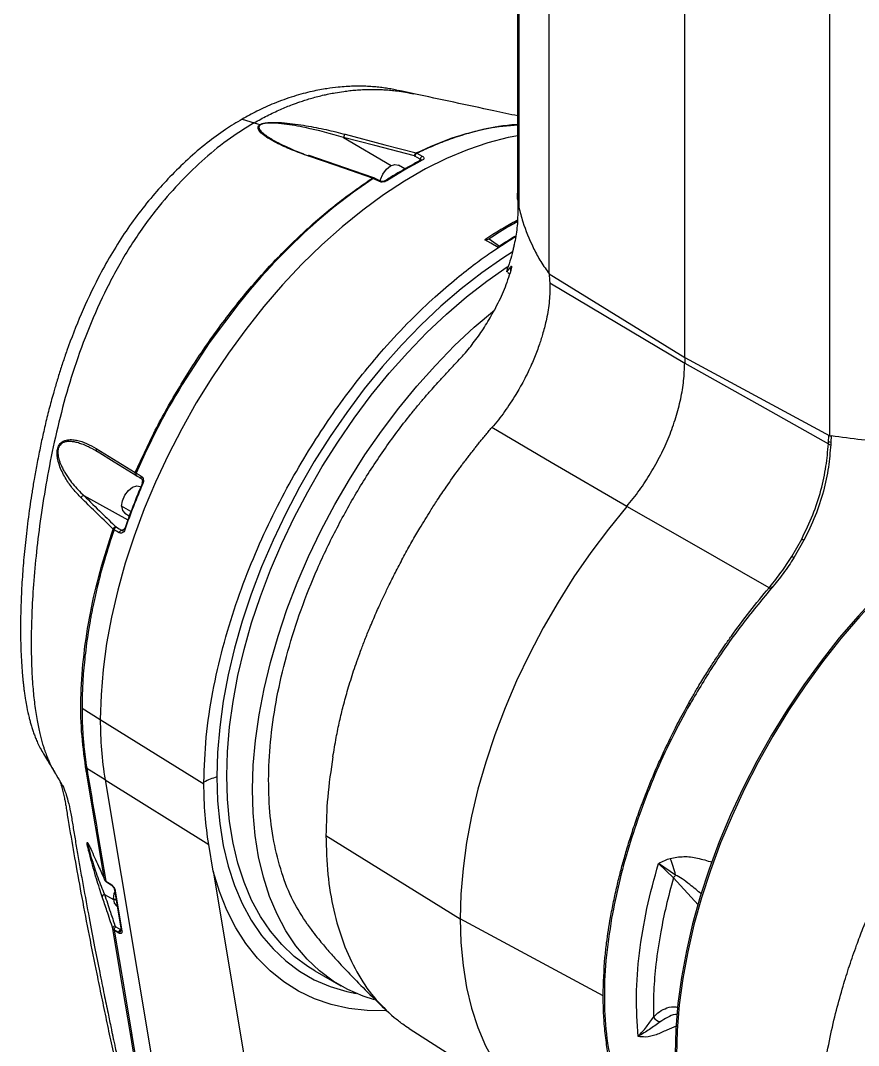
# Model space of a CAD drawing. Header units: millimetres. Extents: x -356 to 237, y 0 to 365.
# Drawn here: x -180.14 to -174.27, y 268.83 to 276.01 of the extents above; entities that cross this region are included whole.
import ezdxf

# ---------------------------------------------------------------- set-up
doc = ezdxf.new("R2010")
doc.units = ezdxf.units.MM

msp = doc.modelspace()

# ---------------------------------------------------------------- linework, layer by layer
at = {"color": 7, "linetype": 'Continuous', "lineweight": 25}
for p, q in [((-176.6558, 274.8072), (-176.6558, 277.8984)), ((-176.6492, 277.8605), (-176.6492, 274.71)), ((-176.4351, 274.2374), (-176.4351, 277.3877)), ((-175.4864, 273.6502), (-175.4864, 276.8006)), ((-174.4693, 273.1026), (-174.4693, 276.253)), ((-178.5867, 275.3198), (-178.5021, 275.2946)), ((-178.4603, 275.2821), (-178.4573, 275.2808)), ((-176.8113, 275.2668), (-176.6558, 275.281)), ((-177.876, 275.1923), (-177.5418, 274.9945)), ((-177.362, 275.0808), (-177.3676, 275.0831)), ((-177.4462, 274.9707), (-177.4923, 274.9974)), ((-177.3409, 275.0288), (-177.3386, 275.04)), ((-177.6637, 274.9091), (-177.6625, 274.9086)), ((-177.6187, 274.8859), (-177.6194, 274.8862)), ((-176.8559, 274.4822), (-176.7828, 274.4302)), ((-176.7828, 274.4302), (-176.7927, 274.4214)), ((-176.7053, 274.2608), (-176.7097, 274.2806)), ((-176.7255, 274.2472), (-176.7355, 274.2526)), ((-176.7262, 274.2461), (-176.7113, 274.2375)), ((-176.4419, 274.2458), (-176.4352, 274.2375)), ((-176.4352, 274.2374), (-175.4864, 273.6502)), ((-176.4351, 274.2375), (-176.4324, 274.1898)), ((-176.4324, 274.1898), (-176.4316, 274.1726)), ((-176.4316, 274.1726), (-175.4864, 273.612)), ((-175.4864, 273.6502), (-174.4692, 273.1026)), ((-175.4864, 273.6502), (-175.4864, 273.612)), ((-174.4596, 273.101), (-174.4627, 273.0567)), ((-174.4612, 273.1012), (-174.4596, 273.101)), ((-179.6034, 272.9915), (-179.64, 273.0126)), ((-179.6089, 273.0125), (-179.336, 272.8455)), ((-179.3295, 272.8415), (-179.336, 272.8455)), ((-179.6951, 272.6835), (-179.3876, 272.5136)), ((-179.3657, 272.5722), (-179.4312, 272.61)), ((-179.4088, 272.5605), (-179.3771, 272.5421)), ((-179.4909, 272.4495), (-179.4841, 272.4447)), ((-179.4315, 272.4412), (-179.4172, 272.445)), ((-174.7362, 272.2567), (-174.6665, 272.3795)), ((-174.6506, 272.3709), (-174.7213, 272.2478)), ((-179.7086, 271.196), (-179.5803, 271.1166)), ((-179.5803, 271.1153), (-178.8547, 270.6661)), ((-179.6755, 270.7753), (-179.5471, 270.6949)), ((-179.5503, 269.9944), (-179.6747, 270.7329)), ((-179.5469, 270.6933), (-178.821, 270.2391)), ((-179.5469, 270.6933), (-179.0681, 267.8344)), ((-177.9996, 270.3024), (-177.0593, 269.7203)), ((-178.7898, 270.0528), (-178.821, 270.2391)), ((-175.5658, 270.0058), (-175.6699, 270.1077)), ((-175.5499, 270.0265), (-175.6699, 270.1077)), ((-178.7898, 270.0528), (-178.3461, 267.4031)), ((-179.5537, 270.0019), (-179.5477, 269.9884)), ((-179.5409, 269.9843), (-179.5077, 269.9634)), ((-179.5372, 269.978), (-179.504, 269.9571)), ((-175.3912, 269.8172), (-175.5658, 270.0058)), ((-179.5515, 269.891), (-179.4881, 269.8553)), ((-179.4812, 269.9226), (-179.4339, 269.6397)), ((-179.476, 269.9154), (-179.4286, 269.6326)), ((-179.469, 269.8496), (-179.4882, 269.8607)), ((-179.4658, 269.8111), (-179.4622, 269.809)), ((-176.0575, 269.181), (-177.0593, 269.7203)), ((-179.4504, 269.6229), (-179.4832, 269.6429)), ((-179.4502, 269.6202), (-179.483, 269.6403)), ((-179.4726, 269.6643), (-179.4399, 269.6442)), ((-179.4399, 269.6442), (-179.4353, 269.6483)), ((-179.4399, 269.6442), (-179.4354, 269.6422)), ((-178.077, 269.3553), (-177.8961, 269.2508)), ((-177.4159, 268.9508), (-176.4645, 268.3459)), ((-179.2799, 268.3835), (-179.3696, 268.9174))]:
    msp.add_line(p, q, dxfattribs=at)
at = {"color": 7, "linetype": 'Continuous', "lineweight": 25, "flags": 128}
for points in [[(-177.3817, 275.4972), (-177.4668, 275.5154), (-177.4939, 275.5211)], [(-178.5021, 275.2946), (-178.4787, 275.2876), (-178.4603, 275.2821)], [(-176.6558, 275.2037), (-176.7226, 275.1907), (-176.8646, 275.154), (-177.0088, 275.105), (-177.1547, 275.0438), (-177.3016, 274.9706), (-177.4489, 274.8859), (-177.5958, 274.7901), (-177.7418, 274.6834), (-177.8862, 274.5665), (-178.0283, 274.4398), (-178.1675, 274.3039), (-178.3031, 274.1594), (-178.4346, 274.007), (-178.5614, 273.8473), (-178.6829, 273.6811), (-178.7986, 273.5091), (-178.9079, 273.332), (-179.0104, 273.1508), (-179.1056, 272.966), (-179.193, 272.7787), (-179.2723, 272.5897), (-179.3432, 272.3997), (-179.4052, 272.2097), (-179.4582, 272.0204), (-179.5019, 271.8328), (-179.5361, 271.6477), (-179.5606, 271.4658), (-179.5754, 271.2881), (-179.5803, 271.1153)], [(-177.8646, 275.2137), (-177.5863, 275.1406), (-177.3676, 275.0831)], [(-177.379, 275.0616), (-177.6573, 275.1348), (-177.876, 275.1923)], [(-177.674, 274.9073), (-177.9274, 274.9944), (-178.1265, 275.0628)], [(-177.6637, 274.9091), (-177.8684, 274.9794), (-178.1162, 275.0645)], [(-177.3386, 275.04), (-177.3596, 275.0514), (-177.3762, 275.0605)], [(-177.362, 275.0808), (-177.341, 275.0693), (-177.3244, 275.0603)], [(-177.62, 274.8859), (-177.6172, 274.8966), (-177.6006, 274.9349), (-177.5758, 274.9684), (-177.5465, 274.992), (-177.5172, 275.0022), (-177.4923, 274.9974)], [(-177.6686, 274.9049), (-177.8073, 274.8085), (-177.9433, 274.7037), (-177.9729, 274.6796), (-178.0028, 274.6547), (-178.033, 274.6291), (-178.0636, 274.6026), (-178.0945, 274.5754), (-178.1256, 274.5473), (-178.1571, 274.5184), (-178.2561, 274.4235), (-178.3272, 274.3516), (-178.3713, 274.3053), (-178.3835, 274.2923), (-178.3871, 274.2884), (-178.3885, 274.2869), (-178.3889, 274.2865), (-178.389, 274.2863), (-178.3891, 274.2863), (-178.3891, 274.2862), (-178.3891, 274.2862), (-178.3891, 274.2862), (-178.3891, 274.2862), (-178.3891, 274.2862), (-178.4565, 274.212), (-178.5304, 274.1266), (-178.6104, 274.0295), (-178.817, 273.7531), (-179.0063, 273.4625), (-179.0289, 273.4252), (-179.0511, 273.3876), (-179.073, 273.3499), (-179.0946, 273.3121), (-179.116, 273.2739), (-179.1371, 273.2354), (-179.1579, 273.1968), (-179.1783, 273.1579), (-179.1799, 273.1549), (-179.1913, 273.1327), (-179.222, 273.0719), (-179.2688, 272.9751), (-179.3295, 272.8415)], [(-177.6293, 274.8843), (-177.6513, 274.8958), (-177.6686, 274.9049)], [(-177.6194, 274.8862), (-177.6371, 274.8956), (-177.6586, 274.9069)], [(-176.7927, 274.4214), (-176.8449, 274.4516), (-176.8859, 274.4754)], [(-176.694, 274.3885), (-176.7606, 274.3461), (-176.9066, 274.2444), (-177.0512, 274.1321), (-177.1938, 274.0097), (-177.3338, 273.8776), (-177.4703, 273.7366), (-177.6029, 273.5873), (-177.7308, 273.4304), (-177.8536, 273.2665), (-177.9705, 273.0966), (-178.0811, 272.9213), (-178.1849, 272.7416), (-178.2814, 272.5581), (-178.3701, 272.3719), (-178.4506, 272.1836), (-178.5225, 271.9944), (-178.5856, 271.8049), (-178.6394, 271.6161), (-178.6838, 271.4289), (-178.7186, 271.2442), (-178.7435, 271.0628), (-178.7585, 270.8855), (-178.7636, 270.7132)], [(-178.077, 269.3553), (-178.1272, 269.3863), (-178.2218, 269.457), (-178.3088, 269.5392), (-178.3878, 269.6327), (-178.4584, 269.7369), (-178.5202, 269.8513), (-178.5731, 269.9755), (-178.6166, 270.1089), (-178.6507, 270.2507), (-178.6752, 270.4005), (-178.6899, 270.5574), (-178.6948, 270.7207), (-178.6899, 270.8897), (-178.6752, 271.0636), (-178.6507, 271.2416), (-178.6166, 271.4229), (-178.5731, 271.6065), (-178.5202, 271.7917), (-178.4584, 271.9775), (-178.3878, 272.1632), (-178.3088, 272.3478), (-178.2218, 272.5306), (-178.1272, 272.7105), (-178.0254, 272.8869), (-177.9169, 273.0588), (-177.8021, 273.2255), (-177.6817, 273.3862), (-177.5562, 273.5402), (-177.4262, 273.6866), (-177.2922, 273.825), (-177.155, 273.9545), (-177.0151, 274.0746), (-176.8732, 274.1848), (-176.7299, 274.2845), (-176.7271, 274.2864)], [(-177.66, 269.1522), (-177.7386, 269.1773), (-177.8472, 269.2244), (-177.949, 269.2836), (-178.0437, 269.3549), (-178.1306, 269.4377), (-178.2095, 269.5317), (-178.2799, 269.6366), (-178.3416, 269.7517), (-178.3942, 269.8766), (-178.4374, 270.0106), (-178.4711, 270.1532), (-178.4952, 270.3036), (-178.5095, 270.4613), (-178.5139, 270.6253), (-178.5084, 270.795), (-178.4931, 270.9696), (-178.4679, 271.1482), (-178.4332, 271.3301), (-178.3889, 271.5143), (-178.3353, 271.7), (-178.2727, 271.8863), (-178.2014, 272.0723), (-178.1216, 272.2573), (-178.0338, 272.4403), (-177.9383, 272.6204), (-177.8357, 272.7968), (-177.7264, 272.9688), (-177.6108, 273.1354), (-177.4897, 273.2959), (-177.3634, 273.4495), (-177.2327, 273.5956), (-177.0981, 273.7335), (-176.9602, 273.8624), (-176.8198, 273.9819)], [(-175.4864, 273.612), (-174.9226, 273.2951), (-174.4796, 273.046)], [(-175.8926, 272.607), (-176.4219, 272.9164), (-176.8377, 273.1594)], [(-179.3308, 272.8239), (-179.484, 272.9181), (-179.6034, 272.9915)], [(-179.3295, 272.8415), (-179.3307, 272.8384), (-179.3315, 272.8353), (-179.3319, 272.8324), (-179.3318, 272.8296), (-179.3313, 272.8271), (-179.3305, 272.8249), (-179.3292, 272.8232), (-179.3276, 272.8219)], [(-179.3295, 272.8415), (-179.3092, 272.8292), (-179.2932, 272.8195)], [(-179.2913, 272.7999), (-179.293, 272.8012), (-179.2942, 272.8029), (-179.2951, 272.8051), (-179.2956, 272.8076), (-179.2956, 272.8104), (-179.2952, 272.8133), (-179.2944, 272.8164), (-179.2932, 272.8195)], [(-179.4312, 272.61), (-179.4254, 272.6472), (-179.4088, 272.6855), (-179.384, 272.719), (-179.3547, 272.7426), (-179.3254, 272.7528), (-179.3005, 272.748)], [(-179.4312, 272.61), (-179.4254, 272.5796), (-179.4088, 272.5605), (-179.4088, 272.5605)], [(-175.8926, 272.607), (-176.0212, 272.4494), (-176.1445, 272.2849), (-176.2621, 272.1143), (-176.3733, 271.9383), (-176.4776, 271.7578), (-176.5746, 271.5735), (-176.6638, 271.3864), (-176.7447, 271.1974), (-176.817, 271.0073), (-176.8804, 270.817), (-176.9345, 270.6273), (-176.9791, 270.4393), (-177.0141, 270.2537), (-177.0392, 270.0714), (-177.0543, 269.8934), (-177.0593, 269.7203)], [(-174.8951, 272.038), (-175.4537, 272.3566), (-175.8926, 272.607)], [(-173.4124, 272.5763), (-173.5603, 272.4788), (-173.7071, 272.3706), (-173.8523, 272.2521), (-173.9952, 272.1238), (-174.135, 271.9863), (-174.2713, 271.8403), (-174.4035, 271.6864), (-174.5308, 271.5252), (-174.6528, 271.3575), (-174.7689, 271.1841), (-174.8787, 271.0056), (-174.9815, 270.8229), (-175.077, 270.6369), (-175.1648, 270.4482), (-175.2443, 270.2578), (-175.3154, 270.0666), (-175.3777, 269.8753), (-175.4308, 269.6848), (-175.4746, 269.4959), (-175.5089, 269.3096), (-175.5335, 269.1265), (-175.5483, 268.9477), (-175.5532, 268.7737)], [(-173.3995, 272.5732), (-173.5476, 272.4755), (-173.6947, 272.3671), (-173.8401, 272.2484), (-173.9832, 272.1199), (-174.1233, 271.9822), (-174.2599, 271.8359), (-174.3922, 271.6817), (-174.5198, 271.5203), (-174.642, 271.3523), (-174.7583, 271.1786), (-174.8683, 270.9998), (-174.9713, 270.8168), (-175.0669, 270.6304), (-175.1548, 270.4415), (-175.2346, 270.2508), (-175.3058, 270.0592), (-175.3681, 269.8675), (-175.4213, 269.6767), (-175.4652, 269.4875), (-175.4996, 269.3009), (-175.5242, 269.1175), (-175.539, 268.9383), (-175.544, 268.7641)], [(-179.4478, 272.4236), (-179.4681, 272.4354), (-179.4841, 272.4447)], [(-179.4678, 272.4622), (-179.4474, 272.4505), (-179.4315, 272.4412)], [(-179.4142, 272.4507), (-179.4143, 272.45), (-179.4139, 272.4488), (-179.4127, 272.4475), (-179.4109, 272.446), (-179.4086, 272.4445)], [(-179.4096, 272.4521), (-179.4117, 272.452), (-179.4133, 272.4516), (-179.4141, 272.4509), (-179.4142, 272.4507)], [(-178.7636, 270.7132), (-178.7585, 270.5467), (-178.7435, 270.3867), (-178.7186, 270.2341), (-178.6838, 270.0895), (-178.6394, 269.9535), (-178.5856, 269.8269), (-178.5225, 269.7103), (-178.4506, 269.604), (-178.3701, 269.5088), (-178.2814, 269.4249), (-178.1849, 269.3529), (-178.0811, 269.2929), (-177.9705, 269.2454), (-177.8536, 269.2105), (-177.7883, 269.197)], [(-177.5794, 269.0755), (-177.71, 269.0772), (-177.8391, 269.0917), (-177.9626, 269.1193), (-178.0802, 269.1596), (-178.1912, 269.2127), (-178.2951, 269.2782), (-178.3915, 269.3558), (-178.4799, 269.4451), (-178.56, 269.5459), (-178.6313, 269.6576), (-178.6936, 269.7796), (-178.7465, 269.9116), (-178.7898, 270.0528)], [(-179.4882, 269.8607), (-179.4824, 269.8979), (-179.4789, 269.9085)], [(-179.4882, 269.8607), (-179.4824, 269.8302), (-179.4658, 269.8111), (-179.4658, 269.8111)], [(-177.0593, 269.7203), (-177.0543, 269.5532), (-177.0392, 269.3926), (-177.0142, 269.2395), (-176.9793, 269.0943), (-176.9347, 268.9579), (-176.8807, 268.8308), (-176.8174, 268.7137), (-176.7452, 268.6071), (-176.6644, 268.5115), (-176.5754, 268.4273), (-176.4786, 268.355), (-176.3891, 268.3024)], [(-179.3696, 268.9174), (-179.4386, 269.3287), (-179.4928, 269.652)], [(-179.483, 269.6403), (-179.414, 269.2287), (-179.3597, 268.9053)], [(-179.3597, 268.9053), (-179.3094, 268.6059), (-179.2698, 268.3707)]]:
    msp.add_lwpolyline(points, dxfattribs=at)
at = {"color": 7, "linetype": 'Continuous', "lineweight": 25}
for centre, radius, start, end in [((-176.8174, 275.243), 0.0246, 60.97542, 75.52593), ((-177.8509, 275.1928), 0.025, 123.17975, 181.18131), ((-178.1195, 275.0529), 0.0121, 73.91599, 125.08046), ((-177.354, 275.0621), 0.025, 122.93233, 181.21854), ((-177.3475, 275.0556), 0.0291, 119.87983, 170.36196), ((-177.3099, 275.0351), 0.0291, 119.89901, 170.35614), ((-175.987, 272.4263), 2.9287, 117.19149, 122.8042), ((-177.3307, 275.023), 0.0099, 57.38409, 113.41274), ((-177.667, 274.8974), 0.0121, 73.99625, 125.31496), ((-177.6617, 274.8964), 0.0109, 73.52398, 128.91156), ((-177.6225, 274.8758), 0.0109, 73.51554, 128.92515), ((-177.579, 274.8806), 0.00907, 54.55484, 117.22414), ((-175.1974, 271.9288), 3.0555, 118.55847, 123.54629), ((-175.0364, 271.7744), 3.1767, 120.96545, 123.56458), ((-175.0499, 271.7989), 3.1507, 120.9557, 123.36748), ((-174.4539, 273.0909), 0.0517, 240.25043, 259.13854), ((-174.4526, 273.1072), 0.0515, 239.54128, 258.68693), ((-179.5936, 273.0053), 0.0169, 154.87356, 234.61136), ((-179.3208, 272.8377), 0.017, 152.62186, 234.07739), ((-174.691, 270.7949), 5.0011, 156.69951, 160.64808), ((-174.6595, 270.7765), 5.0335, 156.69968, 160.64787), ((-179.2791, 272.7774), 0.0104, 205.40783, 250.89143), ((-179.6929, 272.6603), 0.0234, 95.21512, 160.77632), ((-179.4689, 272.4414), 0.0234, 95.48355, 159.79973), ((-179.4587, 272.4374), 0.0265, 110.1597, 164.06901), ((-179.4223, 272.4164), 0.0265, 110.15185, 164.0657), ((-174.3999, 272.8527), 0.5432, 240.59735, 242.50863), ((-175.0744, 271.6746), 0.6732, 58.36318, 59.83957), ((-174.9585, 271.9333), 0.1223, 51.79677, 58.79469), ((-174.9506, 271.9396), 0.123, 52.65114, 59.66115), ((-174.1756, 273.4664), 2.5785, 240.16928, 240.40409), ((-177.021, 271.1057), 2.5593, 179.78587, 189.27415), ((-179.6624, 270.7967), 0.0251, 214.60151, 238.42349), ((-179.6545, 270.7469), 0.0246, 214.88684, 239.06175), ((-178.6345, 270.2614), 0.4699, 105.94766, 117.9554), ((-179.6332, 270.2137), 0.0148, 195.74416, 217.99463), ((-176.3643, 269.8285), 0.8381, 13.67099, 22.06045), ((-179.5358, 269.9973), 0.0148, 191.48389, 216.8397), ((-179.5325, 269.985), 0.00848, 185.34566, 236.06771), ((-179.499, 269.9643), 0.00871, 186.03531, 235.56027), ((-175.4363, 269.923), 0.1537, 137.65066, 147.39425), ((-179.5479, 269.8726), 0.0188, 100.97328, 179.59509), ((-179.4709, 269.9247), 0.0106, 191.05699, 240.94336), ((-179.4741, 269.6518), 0.0187, 100.555, 179.52614), ((-175.976, 269.7826), 0.0623, 241.01366, 249.33429), ((-179.4537, 269.6416), 0.0296, 129.89059, 177.32294), ((-179.4675, 269.643), 0.0157, 180.1585, 189.98194), ((-179.4209, 269.6215), 0.0296, 129.8943, 177.33433), ((-179.4345, 269.6229), 0.0159, 180.19368, 189.89707), ((-179.4195, 269.6251), 0.0233, 133.00966, 202.30039), ((-179.4235, 269.6418), 0.0105, 191.2182, 241.00592), ((-175.6299, 269.0884), 0.0947, 216.82454, 252.42768), ((-179.3486, 268.9246), 0.0222, 198.75701, 240.00545)]:
    msp.add_arc(centre, radius, start, end, dxfattribs=at)
for points, knots in [([(-177.4944, 275.5189), (-177.5078, 275.5226), (-177.5345, 275.53), (-177.5761, 275.5361), (-177.6185, 275.542), (-177.6629, 275.5463), (-177.7091, 275.5494), (-177.7572, 275.5508), (-177.8072, 275.5504), (-177.8596, 275.548), (-177.9219, 275.5427), (-177.9832, 275.5348), (-178.0444, 275.5244), (-178.0994, 275.5132), (-178.1605, 275.4983), (-178.2499, 275.4727), (-178.3592, 275.4332), (-178.4797, 275.3791), (-178.5525, 275.3388), (-178.5867, 275.3198)], [0, 0, 0, 0, 0.036712, 0.072987, 0.110694, 0.149877, 0.190589, 0.232895, 0.276875, 0.322622, 0.371358, 0.441993, 0.485673, 0.535067, 0.590333, 0.651672, 0.780404, 0.89677, 1, 1, 1, 1]), ([(-178.5021, 275.2946), (-178.4719, 275.3114), (-178.4121, 275.3447), (-178.3226, 275.3867), (-178.2536, 275.415), (-178.2047, 275.433), (-178.1724, 275.4442), (-178.1368, 275.4557), (-178.0981, 275.4673), (-178.0561, 275.4786), (-178.0163, 275.4882), (-177.9754, 275.4971), (-177.9299, 275.5058), (-177.8811, 275.5134), (-177.8329, 275.5195), (-177.7893, 275.5237), (-177.7473, 275.5266), (-177.7021, 275.5283), (-177.6612, 275.5285), (-177.6205, 275.5274), (-177.5841, 275.5256), (-177.5438, 275.5224), (-177.476, 275.5152), (-177.4223, 275.5045), (-177.3832, 275.4967)], [0, 0, 0, 0, 0.089188, 0.176571, 0.254744, 0.281464, 0.310901, 0.343018, 0.377777, 0.415142, 0.455081, 0.483339, 0.523185, 0.574462, 0.610699, 0.648395, 0.687482, 0.719326, 0.764956, 0.792898, 0.824244, 0.858998, 0.897176, 1, 1, 1, 1]), ([(-176.6558, 275.342), (-176.7118, 275.354), (-176.9542, 275.4059), (-177.1966, 275.4576), (-177.383, 275.4975)], [0, 0, 0, 0, 0.231045, 1, 1, 1, 1]), ([(-178.5867, 275.3198), (-178.6263, 275.2959), (-178.7108, 275.2447), (-178.8384, 275.1507), (-178.9682, 275.04), (-179.0898, 274.9204), (-179.2042, 274.7947), (-179.3118, 274.6627), (-179.4144, 274.5183), (-179.5088, 274.367), (-179.6118, 274.18), (-179.7163, 273.9581), (-179.7891, 273.7713), (-179.8293, 273.6563), (-179.8442, 273.6124), (-179.8585, 273.5686), (-179.8724, 273.5248), (-179.8858, 273.4811), (-179.8981, 273.4394), (-179.9113, 273.3935), (-179.9303, 273.3245), (-179.9543, 273.2311), (-179.9799, 273.1223), (-180.0035, 273.0127), (-180.0247, 272.9054), (-180.0434, 272.8017), (-180.0586, 272.7094), (-180.0767, 272.5906), (-180.0959, 272.4452), (-180.114, 272.2753), (-180.1273, 272.1134), (-180.1359, 271.9566), (-180.1399, 271.8016), (-180.1391, 271.6739), (-180.1357, 271.5721), (-180.1316, 271.497), (-180.1273, 271.4403), (-180.1236, 271.401), (-180.121, 271.3756), (-180.118, 271.3479), (-180.1143, 271.3181), (-180.11, 271.2863), (-180.1039, 271.247), (-180.0945, 271.1947), (-180.0836, 271.1447), (-180.0728, 271.103), (-180.0648, 271.0748), (-180.0556, 271.0455), (-180.0452, 271.0152), (-180.0334, 270.9843), (-180.0189, 270.9504), (-180.0012, 270.9136), (-179.986, 270.8883), (-179.9783, 270.8753)], [0, 0, 0, 0, 0.027974, 0.059739, 0.095758, 0.131105, 0.162828, 0.198568, 0.234054, 0.269925, 0.306409, 0.363162, 0.418182, 0.427563, 0.436901, 0.4462, 0.45546, 0.464681, 0.473866, 0.48179, 0.493555, 0.517149, 0.540128, 0.56116, 0.585003, 0.606296, 0.624873, 0.641609, 0.679021, 0.713596, 0.744953, 0.777254, 0.808607, 0.838723, 0.854509, 0.87022, 0.884247, 0.888919, 0.894081, 0.899707, 0.90577, 0.91224, 0.919088, 0.929849, 0.944406, 0.950001, 0.955919, 0.96213, 0.968599, 0.975289, 0.982159, 0.990867, 1, 1, 1, 1]), ([(-178.5021, 275.2946), (-178.5666, 275.2543), (-178.6957, 275.1739), (-178.872, 275.027), (-179.0364, 274.8651), (-179.2055, 274.6707), (-179.3694, 274.4396), (-179.5204, 274.1724), (-179.6476, 273.8967), (-179.7524, 273.617), (-179.8372, 273.3377), (-179.9038, 273.0623), (-179.9569, 272.795), (-179.9979, 272.5385), (-180.0282, 272.2949), (-180.0491, 272.067), (-180.0613, 271.8572), (-180.0654, 271.6669), (-180.0628, 271.4981), (-180.0546, 271.3521), (-180.0419, 271.2248), (-180.0255, 271.1153), (-180.0063, 271.0225), (-179.9897, 270.9598), (-179.9775, 270.9205), (-179.9703, 270.8989), (-179.9634, 270.8796), (-179.957, 270.8626), (-179.951, 270.8475), (-179.9395, 270.8201), (-179.9245, 270.7868), (-179.9081, 270.7597), (-179.9019, 270.7494)], [0, 0, 0, 0, 0.045032, 0.090091, 0.135687, 0.181783, 0.242682, 0.303325, 0.363573, 0.422545, 0.48027, 0.536584, 0.590492, 0.641809, 0.690608, 0.735994, 0.777497, 0.815234, 0.848801, 0.877587, 0.901938, 0.924642, 0.943198, 0.958127, 0.963091, 0.967579, 0.971616, 0.975219, 0.978409, 0.981204, 0.992848, 1, 1, 1, 1]), ([(-178.1265, 275.0628), (-178.165, 275.0766), (-178.2399, 275.1036), (-178.3292, 275.1439), (-178.3944, 275.1794), (-178.4364, 275.2077), (-178.4661, 275.2334), (-178.4771, 275.2584), (-178.473, 275.271), (-178.4671, 275.2777), (-178.4627, 275.2805), (-178.4603, 275.2821)], [0, 0, 0, 0, 0.280608, 0.546375, 0.671889, 0.789569, 0.894044, 0.939561, 0.964545, 0.9804, 1, 1, 1, 1]), ([(-178.4573, 275.2808), (-178.4589, 275.2797), (-178.4621, 275.2777), (-178.4669, 275.2726), (-178.4697, 275.2654), (-178.4687, 275.2571), (-178.4654, 275.2493), (-178.4558, 275.235), (-178.4359, 275.2168), (-178.4062, 275.1956), (-178.379, 275.1788), (-178.3616, 275.1694), (-178.3558, 275.1664)], [0, 0, 0, 0, 0.033903, 0.063977, 0.118704, 0.158348, 0.205196, 0.261869, 0.453669, 0.661426, 0.887435, 1, 1, 1, 1]), ([(-178.4603, 275.2821), (-178.4573, 275.2836), (-178.4509, 275.2868), (-178.4367, 275.2911), (-178.4108, 275.2958), (-178.3605, 275.2984), (-178.2669, 275.2934), (-178.1416, 275.2755), (-177.9998, 275.2476), (-177.909, 275.2249), (-177.8646, 275.2137)], [0, 0, 0, 0, 0.016824, 0.035189, 0.073187, 0.147021, 0.284173, 0.536623, 0.77323, 1, 1, 1, 1]), ([(-177.876, 275.1923), (-177.965, 275.2167), (-178.1021, 275.2544), (-178.2687, 275.2839), (-178.3626, 275.2928), (-178.4137, 275.2923), (-178.44, 275.2875), (-178.4508, 275.2841), (-178.4552, 275.2818), (-178.4573, 275.2808)], [0, 0, 0, 0, 0.466423, 0.717975, 0.853677, 0.942687, 0.975088, 0.988428, 1, 1, 1, 1]), ([(-177.3676, 275.0831), (-177.2749, 275.1249), (-177.0958, 275.2056), (-176.9039, 275.2469), (-176.8113, 275.2668)], [0, 0, 0, 0, 0.517756, 1, 1, 1, 1]), ([(-176.6558, 275.2812), (-176.6645, 275.2809), (-176.7148, 275.2793), (-176.7644, 275.2712), (-176.8055, 275.2645)], [0, 0, 0, 0, 0.173474, 1, 1, 1, 1]), ([(-176.8055, 275.2645), (-176.8369, 275.2587), (-176.9075, 275.2457), (-177.021, 275.2156), (-177.1416, 275.1756), (-177.2572, 275.1299), (-177.3285, 275.0965), (-177.362, 275.0808)], [0, 0, 0, 0, 0.163035, 0.366267, 0.598517, 0.811147, 1, 1, 1, 1]), ([(-178.3558, 275.1664), (-178.3476, 275.1618), (-178.3238, 275.1487), (-178.2799, 275.1276), (-178.2277, 275.1044), (-178.1747, 275.0826), (-178.1411, 275.07), (-178.1242, 275.0636)], [0, 0, 0, 0, 0.110839, 0.321272, 0.576132, 0.786376, 1, 1, 1, 1]), ([(-177.379, 275.0616), (-177.3785, 275.0614), (-177.3775, 275.0611), (-177.3766, 275.0607), (-177.3762, 275.0605)], [0, 0, 0, 0, 0.550417, 1, 1, 1, 1]), ([(-177.3244, 275.0603), (-177.3228, 275.0593), (-177.3197, 275.0574), (-177.3151, 275.0529), (-177.3121, 275.0455), (-177.3166, 275.0365), (-177.3222, 275.0332), (-177.3253, 275.0313)], [0, 0, 0, 0, 0.150321, 0.282823, 0.499113, 0.718129, 1, 1, 1, 1]), ([(-177.3346, 275.0321), (-177.3591, 275.0192), (-177.4314, 274.9814), (-177.5138, 274.9327), (-177.5712, 274.8962), (-177.5831, 274.8887)], [0, 0, 0, 0, 0.289414, 0.852614, 1, 1, 1, 1]), ([(-177.3332, 275.0319), (-177.3332, 275.0327), (-177.3332, 275.0343), (-177.3343, 275.0366), (-177.3362, 275.0386), (-177.3378, 275.0395), (-177.3386, 275.04)], [0, 0, 0, 0, 0.235816, 0.470658, 0.722279, 1, 1, 1, 1]), ([(-177.6586, 274.9069), (-177.6593, 274.9073), (-177.661, 274.9081), (-177.6627, 274.9087), (-177.6637, 274.9091)], [0, 0, 0, 0, 0.453753, 1, 1, 1, 1]), ([(-179.336, 272.8455), (-179.2872, 272.9512), (-179.1896, 273.1628), (-179.0162, 273.4658), (-178.8266, 273.7574), (-178.6205, 274.0331), (-178.4, 274.2894), (-178.167, 274.5219), (-177.9274, 274.7304), (-177.7571, 274.8493), (-177.674, 274.9073)], [0, 0, 0, 0, 0.130055, 0.260619, 0.390028, 0.518843, 0.645337, 0.767855, 0.886727, 1, 1, 1, 1]), ([(-177.6686, 274.9049), (-177.6696, 274.9055), (-177.6714, 274.9064), (-177.6733, 274.907), (-177.674, 274.9073)], [0, 0, 0, 0, 0.576845, 1, 1, 1, 1]), ([(-177.5737, 274.888), (-177.5784, 274.8856), (-177.5883, 274.8806), (-177.6037, 274.8788), (-177.6179, 274.8796), (-177.6256, 274.8828), (-177.6293, 274.8843)], [0, 0, 0, 0, 0.272213, 0.568121, 0.795577, 1, 1, 1, 1]), ([(-177.5831, 274.8887), (-177.5858, 274.8872), (-177.5915, 274.8843), (-177.5996, 274.8829), (-177.6061, 274.8828), (-177.6108, 274.8833), (-177.615, 274.8843), (-177.6175, 274.8854), (-177.6187, 274.8859)], [0, 0, 0, 0, 0.24991, 0.518551, 0.651412, 0.778278, 0.895397, 1, 1, 1, 1]), ([(-176.6561, 274.7542), (-176.6566, 274.7572), (-176.6595, 274.7747), (-176.6575, 274.7925), (-176.6558, 274.8072)], [0, 0, 0, 0, 0.174151, 1, 1, 1, 1]), ([(-176.6558, 274.8072), (-176.657, 274.7901), (-176.6595, 274.7556), (-176.6444, 274.6865), (-176.6142, 274.573), (-176.5631, 274.4488), (-176.5024, 274.3303), (-176.4624, 274.2745), (-176.442, 274.246)], [0, 0, 0, 0, 0.0840481, 0.1693057, 0.3456319, 0.6627426, 0.8276796, 1, 1, 1, 1]), ([(-176.6561, 274.7542), (-176.6561, 274.7469), (-176.656, 274.7018), (-176.6549, 274.6165), (-176.6669, 274.5003), (-176.6852, 274.424), (-176.6942, 274.3867)], [0, 0, 0, 0, 0.0586602, 0.3653238, 0.6898615, 1, 1, 1, 1]), ([(-176.6591, 274.5996), (-176.6757, 274.5907), (-176.7433, 274.555), (-176.8075, 274.5135), (-176.8559, 274.4822)], [0, 0, 0, 0, 0.246709, 1, 1, 1, 1]), ([(-178.8547, 270.6764), (-178.8511, 270.7819), (-178.8439, 270.9938), (-178.7957, 271.309), (-178.7254, 271.6191), (-178.634, 271.9195), (-178.5265, 272.2068), (-178.4063, 272.4783), (-178.2772, 272.7319), (-178.1422, 272.9665), (-178.0045, 273.1813), (-177.8664, 273.3762), (-177.7303, 273.5515), (-177.5792, 273.7301), (-177.4161, 273.9047), (-177.2446, 274.0688), (-177.0922, 274.2001), (-176.9612, 274.3028), (-176.8528, 274.3807), (-176.7735, 274.4337), (-176.7195, 274.4679), (-176.6897, 274.4864), (-176.6743, 274.4956), (-176.6699, 274.4982)], [0, 0, 0, 0, 0.069217, 0.13913, 0.208924, 0.277824, 0.345126, 0.410226, 0.472621, 0.531916, 0.587815, 0.640114, 0.688691, 0.733492, 0.793625, 0.845462, 0.889323, 0.9256, 0.954695, 0.97698, 0.988213, 0.996636, 1, 1, 1, 1]), ([(-176.8859, 274.4754), (-176.8806, 274.4759), (-176.8703, 274.4768), (-176.8607, 274.4804), (-176.8559, 274.4822)], [0, 0, 0, 0, 0.508045, 1, 1, 1, 1]), ([(-176.6826, 274.4396), (-176.6851, 274.4258), (-176.6965, 274.3619), (-176.7184, 274.3006), (-176.7356, 274.2526)], [0, 0, 0, 0, 0.217034, 1, 1, 1, 1]), ([(-176.7355, 274.2526), (-176.7323, 274.2552), (-176.7224, 274.2633), (-176.7148, 274.2737), (-176.7097, 274.2806)], [0, 0, 0, 0, 0.32606, 1, 1, 1, 1]), ([(-176.7097, 274.2806), (-176.708, 274.2832), (-176.7058, 274.2865), (-176.7017, 274.2911), (-176.7002, 274.2901), (-176.6999, 274.289), (-176.6998, 274.2876), (-176.6998, 274.285), (-176.7002, 274.2808), (-176.7013, 274.2737), (-176.704, 274.2608), (-176.7072, 274.2501), (-176.7093, 274.2431)], [0, 0, 0, 0, 0.164643, 0.214457, 0.225516, 0.241457, 0.26474, 0.296152, 0.366748, 0.464821, 0.645888, 1, 1, 1, 1]), ([(-176.7093, 274.2431), (-176.7245, 274.1988), (-176.7555, 274.1092), (-176.7982, 274.0246), (-176.8198, 273.9819)], [0, 0, 0, 0, 0.494343, 1, 1, 1, 1]), ([(-176.442, 274.246), (-176.442, 274.2459), (-176.442, 274.2459), (-176.4419, 274.2458), (-176.4419, 274.2458)], [0, 0, 0, 0, 0.566287, 1, 1, 1, 1]), ([(-176.4316, 274.1726), (-176.4311, 274.1518), (-176.4302, 274.11), (-176.4341, 274.0467), (-176.4422, 273.9826), (-176.4565, 273.9073), (-176.4768, 273.8271), (-176.5048, 273.7382), (-176.532, 273.6652), (-176.5593, 273.6008), (-176.5842, 273.5468), (-176.6124, 273.4913), (-176.6411, 273.4392), (-176.6724, 273.3861), (-176.7075, 273.3311), (-176.7482, 273.2715), (-176.7909, 273.2136), (-176.8221, 273.1775), (-176.8377, 273.1594)], [0, 0, 0, 0, 0.05586, 0.112641, 0.170502, 0.22978, 0.318665, 0.393149, 0.480685, 0.528183, 0.581308, 0.640866, 0.695784, 0.741415, 0.806702, 0.871451, 0.935793, 1, 1, 1, 1]), ([(-178.131, 269.6827), (-178.1654, 269.7363), (-178.2378, 269.8494), (-178.3141, 270.0455), (-178.3697, 270.2647), (-178.3993, 270.5047), (-178.4039, 270.7614), (-178.3839, 271.0314), (-178.3387, 271.3111), (-178.2689, 271.5973), (-178.1762, 271.8865), (-178.061, 272.1751), (-177.9248, 272.4593), (-177.7701, 272.7359), (-177.5979, 273.0012), (-177.4565, 273.1904), (-177.3576, 273.312), (-177.3074, 273.3714), (-177.2599, 273.4259), (-177.2116, 273.4793), (-177.1596, 273.5357), (-177.1047, 273.5945), (-177.0576, 273.645), (-177.0188, 273.6877), (-176.9849, 273.729), (-176.9364, 273.7924), (-176.879, 273.8757), (-176.8395, 273.9464), (-176.8198, 273.9819)], [0, 0, 0, 0, 0.039794, 0.08386, 0.130938, 0.181041, 0.23482, 0.291338, 0.35024, 0.411931, 0.475508, 0.540182, 0.606253, 0.672564, 0.738382, 0.80399, 0.820271, 0.83649, 0.852649, 0.865516, 0.881528, 0.900685, 0.915857, 0.924709, 0.936799, 0.949319, 0.97462, 1, 1, 1, 1]), ([(-175.8926, 272.607), (-175.8622, 272.6446), (-175.8018, 272.7191), (-175.7229, 272.8403), (-175.6533, 272.9662), (-175.5944, 273.0966), (-175.5471, 273.2284), (-175.513, 273.3587), (-175.4909, 273.4866), (-175.4879, 273.5705), (-175.4864, 273.612)], [0, 0, 0, 0, 0.131323, 0.260224, 0.392233, 0.521776, 0.648457, 0.772071, 0.887378, 1, 1, 1, 1]), ([(-177.9508, 270.8533), (-177.9435, 270.8986), (-177.9299, 270.9827), (-177.9051, 271.1012), (-177.8778, 271.2141), (-177.8454, 271.3312), (-177.8128, 271.4353), (-177.7824, 271.5243), (-177.7561, 271.5971), (-177.7261, 271.6758), (-177.6901, 271.7647), (-177.6565, 271.843), (-177.6228, 271.9181), (-177.5923, 271.9839), (-177.5525, 272.0666), (-177.5065, 272.1583), (-177.4534, 272.2591), (-177.3984, 272.3585), (-177.3368, 272.4647), (-177.2776, 272.5614), (-177.2158, 272.6574), (-177.1494, 272.7561), (-177.0913, 272.8374), (-177.0524, 272.8899), (-177.044, 272.9011), (-177.0417, 272.9041), (-177.0343, 272.914), (-177.021, 272.9317), (-177.0014, 272.9573), (-176.9826, 272.9816), (-176.9646, 273.0045), (-176.9468, 273.0271), (-176.9274, 273.0514), (-176.9062, 273.0775), (-176.8836, 273.105), (-176.861, 273.1324), (-176.8455, 273.1505), (-176.8377, 273.1594)], [0, 0, 0, 0, 0.0531157, 0.0985377, 0.1402224, 0.1874837, 0.2392318, 0.2664964, 0.2963502, 0.3288199, 0.3639338, 0.4073974, 0.4274384, 0.4592952, 0.4912909, 0.5336924, 0.5780527, 0.6231517, 0.665228, 0.7202283, 0.7543581, 0.7973923, 0.8579772, 0.8699389, 0.8730765, 0.8741898, 0.8743236, 0.8873685, 0.8998146, 0.9116641, 0.9229187, 0.9335831, 0.9450066, 0.9588647, 0.9724628, 0.9862909, 1, 1, 1, 1]), ([(-179.715, 272.668), (-179.7337, 272.6877), (-179.7724, 272.7282), (-179.8231, 272.8004), (-179.8597, 272.8708), (-179.8777, 272.9285), (-179.8834, 272.967), (-179.8832, 272.9936), (-179.879, 273.0148), (-179.8736, 273.0295), (-179.8662, 273.042), (-179.8509, 273.0596), (-179.8218, 273.0741), (-179.7828, 273.0767), (-179.7338, 273.07), (-179.6745, 273.0496), (-179.631, 273.025), (-179.6089, 273.0125)], [0, 0, 0, 0, 0.1153194, 0.2377533, 0.3736261, 0.4504944, 0.4930488, 0.5387685, 0.5622, 0.5845998, 0.6051116, 0.6234467, 0.6832196, 0.7362475, 0.7879075, 0.8925679, 1, 1, 1, 1]), ([(-179.64, 273.0126), (-179.6503, 273.0179), (-179.6727, 273.0295), (-179.7066, 273.0436), (-179.7395, 273.0543), (-179.768, 273.0605), (-179.7926, 273.063), (-179.8151, 273.0621), (-179.8352, 273.0574), (-179.8513, 273.0488), (-179.8625, 273.0381), (-179.87, 273.0264), (-179.8751, 273.0128), (-179.8782, 272.9956), (-179.8779, 272.9742), (-179.8742, 272.9518), (-179.8684, 272.9304), (-179.8614, 272.9106), (-179.852, 272.8885), (-179.8397, 272.8639), (-179.8241, 272.8369), (-179.8021, 272.8034), (-179.773, 272.7652), (-179.7362, 272.7229), (-179.709, 272.6969), (-179.6951, 272.6835)], [0, 0, 0, 0, 0.0533481, 0.1155749, 0.1682212, 0.2115274, 0.2490908, 0.2814263, 0.3142139, 0.3432603, 0.3638099, 0.3845651, 0.4063711, 0.429903, 0.4643291, 0.5040488, 0.5336434, 0.5657681, 0.6004529, 0.6437841, 0.6914736, 0.743398, 0.8275734, 0.9114928, 1, 1, 1, 1]), ([(-174.6665, 272.3795), (-174.6395, 272.4357), (-174.5864, 272.5462), (-174.53, 272.7174), (-174.4939, 272.8841), (-174.4842, 272.9936), (-174.4796, 273.046)], [0, 0, 0, 0, 0.268189, 0.527097, 0.773785, 1, 1, 1, 1]), ([(-174.4796, 273.046), (-174.4794, 273.0492), (-174.4792, 273.0548), (-174.4789, 273.0604), (-174.4787, 273.0628)], [0, 0, 0, 0, 0.5608438, 1, 1, 1, 1]), ([(-174.4787, 273.0628), (-174.4783, 273.071), (-174.4774, 273.0854), (-174.4765, 273.0999), (-174.4761, 273.1063)], [0, 0, 0, 0, 0.560529, 1, 1, 1, 1]), ([(-174.4692, 273.1026), (-174.4677, 273.1023), (-174.4651, 273.1019), (-174.4624, 273.1014), (-174.4612, 273.1012)], [0, 0, 0, 0, 0.559846, 1, 1, 1, 1]), ([(-174.4627, 273.0567), (-174.4629, 273.0536), (-174.4633, 273.0481), (-174.4636, 273.0426), (-174.4637, 273.0402)], [0, 0, 0, 0, 0.558927, 1, 1, 1, 1]), ([(-173.5995, 273.0229), (-173.6719, 273.0258), (-173.8163, 273.0314), (-174.0319, 273.0515), (-174.2465, 273.0727), (-174.3887, 273.0916), (-174.4596, 273.101)], [0, 0, 0, 0, 0.251429, 0.501853, 0.751606, 1, 1, 1, 1]), ([(-174.4637, 273.0402), (-174.468, 272.9876), (-174.4769, 272.8776), (-174.5127, 272.7101), (-174.5694, 272.5381), (-174.6232, 272.4272), (-174.6506, 272.3709)], [0, 0, 0, 0, 0.225912, 0.472467, 0.731687, 1, 1, 1, 1]), ([(-179.3308, 272.8239), (-179.3303, 272.8235), (-179.3292, 272.8229), (-179.3281, 272.8222), (-179.3276, 272.8219)], [0, 0, 0, 0, 0.525501, 1, 1, 1, 1]), ([(-179.2913, 272.7999), (-179.2981, 272.804), (-179.3102, 272.8114), (-179.3223, 272.8187), (-179.3276, 272.8219)], [0, 0, 0, 0, 0.559954, 1, 1, 1, 1]), ([(-179.2932, 272.8195), (-179.2915, 272.8183), (-179.288, 272.8158), (-179.2825, 272.8086), (-179.2782, 272.7973), (-179.2776, 272.7821), (-179.2809, 272.7724), (-179.2825, 272.7675)], [0, 0, 0, 0, 0.108965, 0.224461, 0.468852, 0.731937, 1, 1, 1, 1]), ([(-179.2929, 272.8012), (-179.292, 272.8006), (-179.2901, 272.7993), (-179.2881, 272.7962), (-179.2866, 272.7926), (-179.2856, 272.7873), (-179.2859, 272.7804), (-179.2876, 272.7753), (-179.2885, 272.7729)], [0, 0, 0, 0, 0.104844, 0.220704, 0.346617, 0.479904, 0.750238, 1, 1, 1, 1]), ([(-179.6951, 272.6835), (-179.6534, 272.6426), (-179.579, 272.5695), (-179.5041, 272.4968), (-179.4711, 272.4647)], [0, 0, 0, 0, 0.559203, 1, 1, 1, 1]), ([(-179.4909, 272.4495), (-179.5329, 272.4902), (-179.6078, 272.5629), (-179.6823, 272.6359), (-179.715, 272.668)], [0, 0, 0, 0, 0.560811, 1, 1, 1, 1]), ([(-179.6831, 270.7824), (-179.6941, 270.8652), (-179.7167, 271.035), (-179.7182, 271.2994), (-179.6979, 271.5765), (-179.6529, 271.8635), (-179.5855, 272.1572), (-179.5227, 272.3511), (-179.4909, 272.4495)], [0, 0, 0, 0, 0.147822, 0.303049, 0.467, 0.639426, 0.816888, 1, 1, 1, 1]), ([(-179.4841, 272.4447), (-179.5075, 272.3734), (-179.5509, 272.2407), (-179.5904, 272.0909), (-179.6122, 271.9989), (-179.6218, 271.9562), (-179.6305, 271.9154), (-179.6385, 271.8764), (-179.6457, 271.8393), (-179.6624, 271.7483), (-179.6829, 271.6137), (-179.6997, 271.4455), (-179.7075, 271.31), (-179.7083, 271.2305), (-179.7086, 271.196)], [0, 0, 0, 0, 0.176473, 0.328648, 0.364588, 0.398936, 0.431707, 0.46292, 0.492587, 0.520729, 0.680737, 0.812862, 0.918771, 1, 1, 1, 1]), ([(-179.4678, 272.4622), (-179.4685, 272.4627), (-179.4697, 272.4634), (-179.4707, 272.4643), (-179.4711, 272.4647)], [0, 0, 0, 0, 0.591078, 1, 1, 1, 1]), ([(-179.4086, 272.4445), (-179.4108, 272.4396), (-179.415, 272.4303), (-179.4261, 272.4218), (-179.4381, 272.4195), (-179.4445, 272.4223), (-179.4478, 272.4236)], [0, 0, 0, 0, 0.314646, 0.593228, 0.79545, 1, 1, 1, 1]), ([(-179.4315, 272.4412), (-179.4306, 272.4408), (-179.4288, 272.4399), (-179.4257, 272.4395), (-179.4237, 272.4398), (-179.4226, 272.44)], [0, 0, 0, 0, 0.324393, 0.65391, 1, 1, 1, 1]), ([(-179.4143, 272.4506), (-179.4153, 272.4479), (-179.4169, 272.4434), (-179.421, 272.441), (-179.4226, 272.4401)], [0, 0, 0, 0, 0.60861, 1, 1, 1, 1]), ([(-174.8885, 272.0458), (-174.8615, 272.0794), (-174.8072, 272.1471), (-174.76, 272.22), (-174.7362, 272.2567)], [0, 0, 0, 0, 0.496046, 1, 1, 1, 1]), ([(-174.7213, 272.2478), (-174.7455, 272.2111), (-174.7934, 272.1382), (-174.8486, 272.0708), (-174.876, 272.0374)], [0, 0, 0, 0, 0.504128, 1, 1, 1, 1]), ([(-175.4582, 271.2296), (-175.4497, 271.2445), (-175.4284, 271.2822), (-175.3887, 271.3498), (-175.34, 271.4295), (-175.2892, 271.5092), (-175.2438, 271.578), (-175.2015, 271.6399), (-175.1325, 271.7379), (-175.0323, 271.873), (-174.9407, 271.9832), (-174.8951, 272.038)], [0, 0, 0, 0, 0.052213, 0.131643, 0.238224, 0.336357, 0.419003, 0.488773, 0.564331, 0.783467, 1, 1, 1, 1]), ([(-174.8951, 272.038), (-174.8939, 272.0394), (-174.8917, 272.042), (-174.8895, 272.0446), (-174.8885, 272.0458)], [0, 0, 0, 0, 0.559948, 1, 1, 1, 1]), ([(-174.876, 272.0374), (-174.8773, 272.0359), (-174.8796, 272.0332), (-174.8818, 272.0306), (-174.8828, 272.0295)], [0, 0, 0, 0, 0.559874, 1, 1, 1, 1]), ([(-174.549, 268.1481), (-174.5482, 268.1999), (-174.5466, 268.3112), (-174.5323, 268.4898), (-174.5068, 268.686), (-174.4699, 268.8856), (-174.4259, 269.0738), (-174.3798, 269.2403), (-174.3323, 269.3918), (-174.2856, 269.5265), (-174.2312, 269.6704), (-174.1684, 269.8224), (-174.1001, 269.9729), (-174.0315, 270.1129), (-173.9634, 270.2433), (-173.8827, 270.3875), (-173.7977, 270.5296), (-173.7008, 270.6804), (-173.5964, 270.8317), (-173.4844, 270.9818), (-173.3683, 271.1267), (-173.2591, 271.2538), (-173.1547, 271.3675), (-173.0529, 271.4723), (-172.9445, 271.5772), (-172.8323, 271.6779), (-172.7271, 271.7658), (-172.6218, 271.8479), (-172.5108, 271.9277), (-172.397, 272.0032), (-172.3213, 272.048), (-172.2849, 272.0696)], [0, 0, 0, 0, 0.032985, 0.070931, 0.114129, 0.159063, 0.200246, 0.237274, 0.269161, 0.30141, 0.328141, 0.367262, 0.406198, 0.433432, 0.466649, 0.499919, 0.538769, 0.572169, 0.614185, 0.655912, 0.691498, 0.732491, 0.762719, 0.78987, 0.825589, 0.858877, 0.885909, 0.912993, 0.943961, 0.973039, 1, 1, 1, 1]), ([(-174.8828, 272.0295), (-174.952, 271.946), (-175.0909, 271.7783), (-175.2801, 271.5091), (-175.3924, 271.3197), (-175.449, 271.2244)], [0, 0, 0, 0, 0.329741, 0.66266, 1, 1, 1, 1]), ([(-179.7086, 271.196), (-179.7084, 271.1684), (-179.7079, 271.1117), (-179.7038, 271.022), (-179.697, 270.9356), (-179.6875, 270.852), (-179.6796, 270.8016), (-179.6755, 270.7753)], [0, 0, 0, 0, 0.195867, 0.402694, 0.637601, 0.81085, 1, 1, 1, 1]), ([(-176.0062, 269.7281), (-175.9991, 269.7657), (-175.9853, 269.8396), (-175.9613, 269.9473), (-175.9361, 270.0495), (-175.9089, 270.1495), (-175.8787, 270.2521), (-175.8435, 270.3624), (-175.8001, 270.4874), (-175.7422, 270.6402), (-175.6768, 270.7951), (-175.6037, 270.9527), (-175.5346, 271.0909), (-175.4826, 271.1853), (-175.4582, 271.2296)], [0, 0, 0, 0, 0.071569, 0.140343, 0.206097, 0.268244, 0.33392, 0.406008, 0.484597, 0.580995, 0.711362, 0.798582, 0.905521, 1, 1, 1, 1]), ([(-175.449, 271.2244), (-175.4934, 271.143), (-175.5819, 270.9808), (-175.6964, 270.7299), (-175.7962, 270.4772), (-175.8795, 270.2246), (-175.9485, 269.9745), (-175.9816, 269.807), (-175.998, 269.7243)], [0, 0, 0, 0, 0.173298, 0.345227, 0.515339, 0.680983, 0.842391, 1, 1, 1, 1]), ([(-179.9786, 270.8751), (-179.969, 270.8597), (-179.9428, 270.8174), (-179.9177, 270.7746), (-179.9017, 270.7473)], [0, 0, 0, 0, 0.36484, 1, 1, 1, 1]), ([(-177.9508, 270.8533), (-177.965, 270.7598), (-177.9928, 270.5772), (-177.9974, 270.3926), (-177.9996, 270.3024)], [0, 0, 0, 0, 0.511844, 1, 1, 1, 1]), ([(-179.9019, 270.7494), (-179.8968, 270.7406), (-179.8796, 270.7112), (-179.8624, 270.6818), (-179.8503, 270.6612)], [0, 0, 0, 0, 0.297407, 1, 1, 1, 1]), ([(-179.6747, 270.7329), (-179.6763, 270.7422), (-179.6792, 270.7587), (-179.6819, 270.7752), (-179.6831, 270.7824)], [0, 0, 0, 0, 0.561148, 1, 1, 1, 1]), ([(-179.6755, 270.7753), (-179.674, 270.7661), (-179.6713, 270.7496), (-179.6684, 270.7331), (-179.6672, 270.7259)], [0, 0, 0, 0, 0.558734, 1, 1, 1, 1]), ([(-179.865, 270.6863), (-179.8635, 270.6822), (-179.8577, 270.6668), (-179.8493, 270.639), (-179.8396, 270.6025), (-179.8321, 270.5688), (-179.8258, 270.5357), (-179.8203, 270.5009), (-179.8133, 270.4578), (-179.805, 270.4066), (-179.7859, 270.2921), (-179.7547, 270.1117), (-179.7093, 269.8628), (-179.6592, 269.6016), (-179.6127, 269.3695), (-179.5724, 269.1723), (-179.5385, 269.012), (-179.5051, 268.8478), (-179.4655, 268.6876), (-179.4549, 268.5776), (-179.4499, 268.5261)], [0, 0, 0, 0, 0.005889, 0.022401, 0.039605, 0.0574, 0.069443, 0.085496, 0.105358, 0.128936, 0.156267, 0.263573, 0.378474, 0.501157, 0.626179, 0.701104, 0.775505, 0.849522, 0.929503, 1, 1, 1, 1]), ([(-179.6672, 270.7259), (-179.6438, 270.5875), (-179.602, 270.3403), (-179.5596, 270.0931), (-179.5409, 269.9843)], [0, 0, 0, 0, 0.559662, 1, 1, 1, 1]), ([(-178.8547, 270.6661), (-178.8547, 270.6681), (-178.8547, 270.6715), (-178.8547, 270.6749), (-178.8547, 270.6764)], [0, 0, 0, 0, 0.559707, 1, 1, 1, 1]), ([(-179.8503, 270.6612), (-179.8489, 270.6588), (-179.8277, 270.6231), (-179.8095, 270.5565), (-179.7867, 270.4639), (-179.7734, 270.3748), (-179.7571, 270.2777), (-179.7398, 270.1745), (-179.7209, 270.0655), (-179.6941, 269.9156), (-179.6606, 269.7342), (-179.6217, 269.5313), (-179.5863, 269.3521), (-179.555, 269.1971), (-179.5282, 269.0668), (-179.5099, 268.9785), (-179.4987, 268.9248), (-179.4931, 268.8982), (-179.4881, 268.8745), (-179.4837, 268.8536), (-179.4799, 268.8356), (-179.4695, 268.7863), (-179.4522, 268.704), (-179.4326, 268.6131), (-179.4242, 268.5455), (-179.4203, 268.5026), (-179.4175, 268.4586), (-179.416, 268.4133), (-179.4156, 268.3671), (-179.4163, 268.3202), (-179.418, 268.276), (-179.4206, 268.2314), (-179.4244, 268.1827), (-179.4303, 268.1236), (-179.439, 268.0541), (-179.4509, 267.9746), (-179.4666, 267.8863), (-179.4844, 267.7991), (-179.4989, 267.7346), (-179.5082, 267.6955), (-179.5129, 267.6761), (-179.5171, 267.6588), (-179.5209, 267.6435), (-179.5243, 267.6301), (-179.5378, 267.5769), (-179.5619, 267.487), (-179.599, 267.3631), (-179.6351, 267.2464), (-179.6651, 267.1328), (-179.6912, 267.0212), (-179.7175, 266.8902), (-179.742, 266.7337), (-179.7619, 266.5462), (-179.7655, 266.4161), (-179.7674, 266.3487)], [0, 0, 0, 0, 0.0019416, 0.0283028, 0.0462973, 0.0672207, 0.0897062, 0.1135145, 0.1386624, 0.1651706, 0.2174844, 0.2645577, 0.3061889, 0.3422112, 0.3724959, 0.3969422, 0.4037803, 0.4099581, 0.4154751, 0.4203291, 0.4245188, 0.428042, 0.4547485, 0.4819246, 0.4914468, 0.501233, 0.5112808, 0.5215844, 0.5321247, 0.5428547, 0.5535583, 0.5623127, 0.5734015, 0.5868867, 0.6028303, 0.6211874, 0.6417761, 0.6640271, 0.6819278, 0.6869287, 0.6914537, 0.69551, 0.6991053, 0.7022461, 0.704937, 0.7365381, 0.7657887, 0.7932077, 0.8199261, 0.8459745, 0.8713899, 0.9111694, 0.9540272, 1, 1, 1, 1]), ([(-178.821, 270.2391), (-178.8308, 270.3083), (-178.851, 270.4499), (-178.8535, 270.5929), (-178.8547, 270.6661)], [0, 0, 0, 0, 0.48825, 1, 1, 1, 1]), ([(-179.5667, 269.8727), (-179.5733, 269.8927), (-179.5875, 269.9352), (-179.6085, 270.0032), (-179.6262, 270.0647), (-179.6408, 270.1172), (-179.6517, 270.1575), (-179.6601, 270.1902), (-179.6662, 270.2138), (-179.6698, 270.2313), (-179.6736, 270.2426), (-179.6726, 270.2606), (-179.6567, 270.2298), (-179.6513, 270.2178), (-179.6475, 270.2096)], [0, 0, 0, 0, 0.141098, 0.299186, 0.475708, 0.569014, 0.663873, 0.754621, 0.794217, 0.827873, 0.871051, 0.884831, 0.920692, 1, 1, 1, 1]), ([(-179.6645, 270.2438), (-179.6654, 270.2423), (-179.6676, 270.2388), (-179.6657, 270.2313), (-179.6643, 270.2216), (-179.6611, 270.2087), (-179.6551, 270.1857), (-179.6422, 270.1416), (-179.6224, 270.0797), (-179.5922, 269.9916), (-179.5672, 269.9299), (-179.5515, 269.891)], [0, 0, 0, 0, 0.013737, 0.032279, 0.058434, 0.094308, 0.13851, 0.249985, 0.463894, 0.661889, 1, 1, 1, 1]), ([(-177.9996, 270.3024), (-177.9971, 270.2119), (-177.9923, 270.0363), (-177.9506, 269.7838), (-177.8837, 269.5533), (-177.7893, 269.3486), (-177.6716, 269.1695), (-177.5708, 269.0747), (-177.5215, 269.0283)], [0, 0, 0, 0, 0.193455, 0.375183, 0.545395, 0.704994, 0.85569, 1, 1, 1, 1]), ([(-179.6475, 270.2096), (-179.6294, 270.1694), (-179.5971, 270.0976), (-179.5646, 270.0259), (-179.5503, 269.9944)], [0, 0, 0, 0, 0.560009, 1, 1, 1, 1]), ([(-175.8131, 268.8962), (-175.8189, 268.9905), (-175.831, 269.1848), (-175.8066, 269.4847), (-175.7554, 269.7955), (-175.6987, 270.0026), (-175.6699, 270.1077)], [0, 0, 0, 0, 0.230905, 0.475305, 0.733602, 1, 1, 1, 1]), ([(-175.6699, 270.1077), (-175.6549, 270.1152), (-175.6281, 270.1285), (-175.6, 270.1387), (-175.5876, 270.1432)], [0, 0, 0, 0, 0.558191, 1, 1, 1, 1]), ([(-175.5876, 270.1432), (-175.5562, 270.149), (-175.4928, 270.1607), (-175.3935, 270.1468), (-175.3295, 270.1271), (-175.2963, 270.1169)], [0, 0, 0, 0, 0.320834, 0.649061, 1, 1, 1, 1]), ([(-179.5503, 269.9944), (-179.5493, 269.9925), (-179.547, 269.9884), (-179.5431, 269.9857), (-179.5409, 269.9843)], [0, 0, 0, 0, 0.454904, 1, 1, 1, 1]), ([(-179.5477, 269.9884), (-179.5464, 269.9865), (-179.5436, 269.9824), (-179.5395, 269.9796), (-179.5373, 269.9781)], [0, 0, 0, 0, 0.463325, 1, 1, 1, 1]), ([(-179.5077, 269.9634), (-179.5051, 269.9615), (-179.4995, 269.9574), (-179.492, 269.9491), (-179.4848, 269.9388), (-179.4789, 269.9274), (-179.4769, 269.9192), (-179.476, 269.9154)], [0, 0, 0, 0, 0.160703, 0.355221, 0.566407, 0.80425, 1, 1, 1, 1]), ([(-179.504, 269.9571), (-179.5027, 269.9563), (-179.5001, 269.9545), (-179.4965, 269.951), (-179.4929, 269.9469), (-179.4885, 269.9408), (-179.4839, 269.9328), (-179.4821, 269.9259), (-179.4812, 269.9226)], [0, 0, 0, 0, 0.104806, 0.224077, 0.354064, 0.490104, 0.760821, 1, 1, 1, 1]), ([(-175.5658, 270.0058), (-175.5835, 269.9402), (-175.6169, 269.8158), (-175.6583, 269.6146), (-175.6881, 269.4168), (-175.7056, 269.2169), (-175.7057, 269.0929), (-175.7057, 269.0316)], [0, 0, 0, 0, 0.206449, 0.39122, 0.623465, 0.814032, 1, 1, 1, 1]), ([(-175.3681, 269.8924), (-175.3955, 269.9153), (-175.4399, 269.9521), (-175.5, 269.9979), (-175.5345, 270.0177), (-175.5499, 270.0265)], [0, 0, 0, 0, 0.473723, 0.764702, 1, 1, 1, 1]), ([(-179.5515, 269.891), (-179.5375, 269.8498), (-179.5125, 269.7763), (-179.4882, 269.7026), (-179.4775, 269.6702)], [0, 0, 0, 0, 0.560038, 1, 1, 1, 1]), ([(-179.4928, 269.652), (-179.5064, 269.6932), (-179.5307, 269.7669), (-179.5557, 269.8404), (-179.5667, 269.8727)], [0, 0, 0, 0, 0.55995, 1, 1, 1, 1]), ([(-179.4726, 269.6643), (-179.4739, 269.6652), (-179.476, 269.6667), (-179.4771, 269.6691), (-179.4775, 269.6702)], [0, 0, 0, 0, 0.576775, 1, 1, 1, 1]), ([(-178.131, 269.6827), (-178.1221, 269.67), (-178.0998, 269.6382), (-178.064, 269.5932), (-178.0275, 269.5484), (-177.9835, 269.4967), (-177.9198, 269.4248), (-177.8246, 269.3236), (-177.7049, 269.2027), (-177.6164, 269.117), (-177.5701, 269.072)], [0, 0, 0, 0, 0.056076, 0.140214, 0.207587, 0.2648, 0.385538, 0.554639, 0.7668, 1, 1, 1, 1]), ([(-176.0575, 269.181), (-176.0551, 269.2704), (-176.0517, 269.3939), (-176.0311, 269.5762), (-176.0159, 269.669), (-176.0062, 269.7281)], [0, 0, 0, 0, 0.487278, 0.673628, 1, 1, 1, 1]), ([(-175.998, 269.7243), (-176.0133, 269.626), (-176.0432, 269.4345), (-176.0534, 269.1518), (-176.0375, 268.8846), (-176.0032, 268.7152), (-175.9865, 268.6328)], [0, 0, 0, 0, 0.2714808, 0.5284858, 0.7708443, 1, 1, 1, 1]), ([(-179.4928, 269.652), (-179.4917, 269.6497), (-179.4895, 269.6449), (-179.4852, 269.6419), (-179.483, 269.6403)], [0, 0, 0, 0, 0.480037, 1, 1, 1, 1]), ([(-179.441, 269.6163), (-179.4427, 269.6168), (-179.4459, 269.6177), (-179.4488, 269.6194), (-179.4502, 269.6202)], [0, 0, 0, 0, 0.525066, 1, 1, 1, 1]), ([(-179.4286, 269.6326), (-179.4283, 269.6298), (-179.4277, 269.6248), (-179.4304, 269.6182), (-179.4358, 269.6156), (-179.4392, 269.616), (-179.441, 269.6163)], [0, 0, 0, 0, 0.334868, 0.597332, 0.786051, 1, 1, 1, 1]), ([(-175.9949, 268.636), (-176.0018, 268.6664), (-176.0168, 268.733), (-176.035, 268.8435), (-176.0488, 268.9635), (-176.0562, 269.0784), (-176.0571, 269.1497), (-176.0575, 269.181)], [0, 0, 0, 0, 0.170414, 0.372018, 0.610965, 0.829299, 1, 1, 1, 1]), ([(-175.7057, 269.0316), (-175.6918, 269.0449), (-175.6638, 269.0717), (-175.6105, 269.0985), (-175.563, 269.1074), (-175.5377, 269.0998), (-175.5323, 269.0982)], [0, 0, 0, 0, 0.294538, 0.593819, 0.913684, 1, 1, 1, 1]), ([(-177.4155, 268.9514), (-177.4312, 268.9613), (-177.4681, 268.9847), (-177.502, 269.0124), (-177.5215, 269.0283)], [0, 0, 0, 0, 0.4248706, 1, 1, 1, 1]), ([(-175.8131, 268.8962), (-175.793, 268.9179), (-175.7537, 268.9603), (-175.7214, 269.0083), (-175.7057, 269.0316)], [0, 0, 0, 0, 0.512457, 1, 1, 1, 1]), ([(-175.5378, 269.0508), (-175.5425, 269.0505), (-175.5668, 269.0492), (-175.6083, 269.03), (-175.6416, 269.0088), (-175.6585, 268.9981)], [0, 0, 0, 0, 0.104872, 0.547479, 1, 1, 1, 1]), ([(-175.6585, 268.9981), (-175.6827, 268.9801), (-175.7323, 268.9432), (-175.7858, 268.9121), (-175.8131, 268.8962)], [0, 0, 0, 0, 0.4880368, 1, 1, 1, 1]), ([(-175.5468, 268.9687), (-175.5681, 268.9594), (-175.6145, 268.939), (-175.6836, 268.9065), (-175.7534, 268.8883), (-175.7961, 268.8939), (-175.8131, 268.8962)], [0, 0, 0, 0, 0.247895, 0.542157, 0.817975, 1, 1, 1, 1])]:
    msp.add_open_spline(points, degree=3, knots=knots, dxfattribs=at)

doc.saveas('drawing.dxf')
